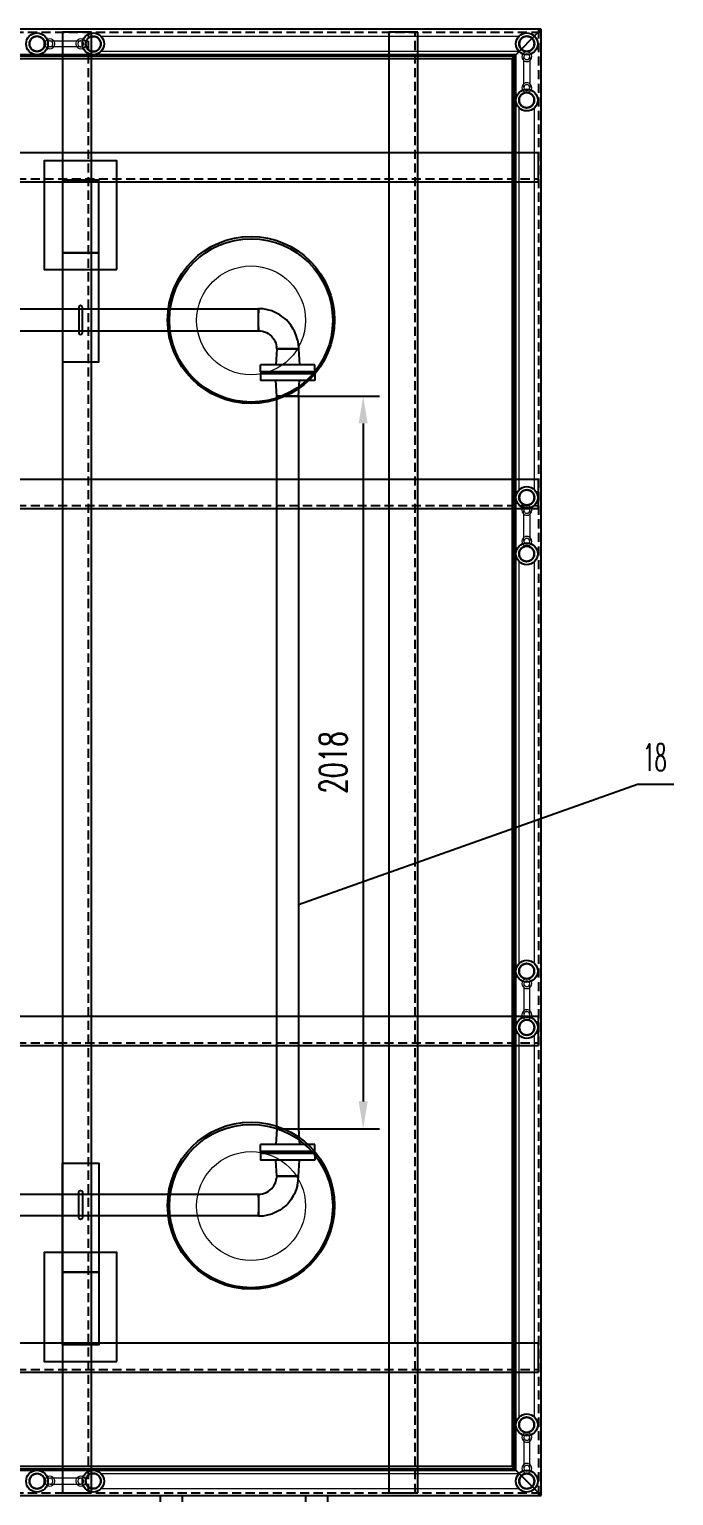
# Model space of a CAD drawing. Header units: millimetres. Extents: x 115735 to 194929, y 30422 to 45272.
# Drawn here: x 178931 to 180707, y 32938 to 36978 of the extents above; entities that cross this region are included whole.
import ezdxf

# ---------------------------------------------------------------- set-up
doc = ezdxf.new("R2010")
doc.units = ezdxf.units.MM
doc.linetypes.add('DASHED', pattern=[0.75, 0.5, -0.25])
doc.linetypes.add('DASHED2', pattern=[0.375, 0.25, -0.125])
doc.layers.add('DIM', color=3, linetype='Continuous')
for name, color, linetype, lineweight in [('ST_MA _FITTING', 6, 'Continuous', 13), ('ST_MA_EQUI', 7, 'Continuous', 15), ('图层1', 7, 'Continuous', 30)]:
    doc.layers.add(name, color=color, linetype=linetype, lineweight=lineweight)
doc.styles.add('HZFS', font='txt.shx', dxfattribs={"width": 0.67, "bigfont": 'HZFS.shx'})
doc.styles.add('残雪', font='romans.shx', dxfattribs={"width": 0.5, "bigfont": 'hztxt.shx'})
doc.dimstyles.new('DIMSTD1-35', dxfattribs={"dimscale": 30, "dimtxt": 2.5, "dimasz": 2.5, "dimexe": 1.5, "dimexo": 0.5, "dimgap": 1.5, "dimtad": 1, "dimdec": 0, "dimrnd": 0.1, "dimdsep": 46, "dimtxsty": 'HZFS', "dimcen": 0, "dimclrd": 4, "dimclre": 4, "dimclrt": 4, "dimadec": 0, "dimazin": 0, "dimtfac": 0.5, "dimtdec": 4, "dimtmove": 0, "dimatfit": 3, "dimfxl": 1, "dimtolj": 1, "dimarcsym": 0})

# ---------------------------------------------------------------- blocks, each defined once
blk = doc.blocks.new('A$C6118497A')
at = {"color": 4}
for points in [[(-5, 0), (-5, -70)], [(5, -70), (5, 0)]]:
    blk.add_lwpolyline(points, dxfattribs=at)
for centre, start, end in [((0, 0), 0, 180), ((0, -70), 180, 0)]:
    blk.add_arc(centre, 5, start, end, dxfattribs=at)
blk = doc.blocks.new('*D306')
at = {"color": 4, "lineweight": -2, "transparency": 16777216}
for p, q in [((179660.9, 35967.3), (179895.9, 35967.3)), ((179850.9, 35892.3), (179850.9, 34024.3)), ((179657.6, 33949.3), (179895.9, 33949.3))]:
    blk.add_line(p, q, dxfattribs=at)
at = {"color": 4, "transparency": 16777216}
for points in [[(179838.4, 35892.3), (179863.4, 35892.3), (179850.9, 35967.3)], [(179838.4, 34024.3), (179863.4, 34024.3), (179850.9, 33949.3)]]:
    blk.add_solid(points, dxfattribs=at)
at = {"layer": 'Defpoints', "color": 0, "transparency": 16777216}
for p in [(179645.9, 35967.3), (179642.6, 33949.3), (179850.9, 33949.3)]:
    blk.add_point(p, dxfattribs=at)
at = {"color": 4, "transparency": 16777216, "insert": (179768.4, 34958.3), "char_height": 75, "attachment_point": 5, "rotation": 90, "style": 'HZFS'}
blk.add_mtext('\\A1;2018', dxfattribs=at)

msp = doc.modelspace()

# ---------------------------------------------------------------- linework, layer by layer
at = {"color": 8}
for p, q in [((180341.9, 36978.3), (176301.9, 36978.3)), ((180341.9, 36978.3), (176301.9, 36978.3)), ((180341.9, 36978.3), (176301.9, 36978.3)), ((179101.9, 36970.3), (179021.9, 36970.3)), ((179021.9, 36970.3), (179021.9, 32946.3)), ((179101.9, 36970.3), (179021.9, 36970.3)), ((179021.9, 36970.3), (179021.9, 32946.3)), ((179101.9, 32946.3), (179101.9, 36970.3)), ((179101.9, 32946.3), (179101.9, 36970.3)), ((180001.9, 36970.3), (179921.9, 36970.3)), ((179921.9, 36970.3), (179921.9, 32946.3)), ((180001.9, 36970.3), (179921.9, 36970.3)), ((179921.9, 36970.3), (179921.9, 32946.3)), ((180001.9, 32946.3), (180001.9, 36970.3)), ((180001.9, 32946.3), (180001.9, 36970.3)), ((180261.9, 36898.3), (180341.9, 36978.3)), ((180261.9, 36898.3), (180341.9, 36978.3)), ((180341.9, 36978.3), (180261.9, 36898.3)), ((180341.9, 32938.3), (180341.9, 36978.3)), ((180341.9, 32938.3), (180341.9, 36978.3)), ((180322.8, 36937.2), (180322.8, 36938.3)), ((180271.9, 36908.3), (176371.9, 36908.3)), ((176381.9, 36898.3), (180261.9, 36898.3)), ((176381.9, 36898.3), (180261.9, 36898.3)), ((180261.9, 36898.3), (180261.9, 33018.3)), ((180271.9, 33008.3), (180271.9, 36908.3)), ((180333.9, 36638.3), (176309.9, 36638.3)), ((180333.9, 36638.3), (176309.9, 36638.3)), ((180333.9, 36558.3), (180333.9, 36638.3)), ((180333.9, 36558.3), (180333.9, 36638.3)), ((176309.9, 36558.3), (180333.9, 36558.3)), ((176309.9, 36558.3), (180333.9, 36558.3)), ((180333.9, 35738.3), (176309.9, 35738.3)), ((180333.9, 35738.3), (176309.9, 35738.3)), ((180333.9, 35658.3), (180333.9, 35738.3)), ((180333.9, 35658.3), (180333.9, 35738.3)), ((180322.8, 35687.2), (180322.8, 35688.3)), ((176309.9, 35658.3), (180333.9, 35658.3)), ((176309.9, 35658.3), (180333.9, 35658.3)), ((180301.9, 35667.3), (180299.8, 35667.3)), ((180333.9, 34258.3), (176309.9, 34258.3)), ((180333.9, 34258.3), (176309.9, 34258.3)), ((180301.9, 34249.3), (180299.8, 34249.3)), ((180322.8, 34229.3), (180322.8, 34228.3)), ((180333.9, 34178.3), (180333.9, 34258.3)), ((180333.9, 34178.3), (180333.9, 34258.3)), ((176309.9, 34178.3), (180333.9, 34178.3)), ((176309.9, 34178.3), (180333.9, 34178.3)), ((180333.9, 33358.3), (176309.9, 33358.3)), ((180333.9, 33358.3), (176309.9, 33358.3)), ((180333.9, 33278.3), (180333.9, 33358.3)), ((180333.9, 33278.3), (180333.9, 33358.3)), ((176309.9, 33278.3), (180333.9, 33278.3)), ((176309.9, 33278.3), (180333.9, 33278.3)), ((176371.9, 33008.3), (180271.9, 33008.3)), ((180261.9, 33018.3), (176381.9, 33018.3)), ((180261.9, 33018.3), (176381.9, 33018.3)), ((180261.9, 33018.3), (180341.9, 32938.3)), ((180341.9, 32938.3), (180261.9, 33018.3)), ((180341.9, 32938.3), (180261.9, 33018.3)), ((180261.9, 33018.3), (180341.9, 32938.3)), ((180301.9, 32999.3), (180299.8, 32999.3)), ((180322.8, 32979.3), (180322.8, 32978.3)), ((176301.9, 32938.3), (180341.9, 32938.3)), ((176301.9, 32938.3), (180341.9, 32938.3)), ((176301.9, 32938.3), (180341.9, 32938.3)), ((179021.9, 32946.3), (179101.9, 32946.3)), ((179021.9, 32946.3), (179101.9, 32946.3)), ((179483.7, 32938.3), (179597.7, 32938.3)), ((179921.9, 32946.3), (180001.9, 32946.3)), ((179921.9, 32946.3), (180001.9, 32946.3))]:
    msp.add_line(p, q, dxfattribs=at)
at = {"color": 8, "linetype": 'DASHED2', "ltscale": 100}
for p, q in [((176301.9, 36970.3), (180341.9, 36970.3)), ((179093.9, 32946.3), (179093.9, 36970.3)), ((179993.9, 32946.3), (179993.9, 36970.3)), ((180333.9, 36978.3), (180333.9, 32938.3)), ((176309.9, 36566.3), (180333.9, 36566.3)), ((176309.9, 35666.3), (180333.9, 35666.3)), ((176309.9, 34186.3), (180333.9, 34186.3)), ((176309.9, 33286.3), (180333.9, 33286.3)), ((176301.9, 32946.3), (180341.9, 32946.3))]:
    msp.add_line(p, q, dxfattribs=at)
at = {"color": 0, "lineweight": -3, "ltscale": 10}
for p, q in [((179574.9, 36207.8), (179562.6, 36208.5)), ((179562.6, 36208.5), (179562.6, 36205.2)), ((179562.6, 36200.2), (179562.6, 36206.1)), ((179562.6, 36205.7), (179562.6, 36197.2)), ((179562.6, 36199.6), (179562.6, 36205.7)), ((179562.6, 36195.6), (179562.6, 36205.2)), ((179562.6, 36194.3), (179562.6, 36200.2)), ((179562.6, 36192.3), (179562.6, 36199.6)), ((179587.1, 36205.8), (179574.9, 36207.8)), ((179599, 36202.3), (179587.1, 36205.8)), ((179610.3, 36197.6), (179599, 36202.3)), ((179562.6, 36188.4), (179562.6, 36194.3)), ((179562.6, 36188.8), (179562.6, 36193.4)), ((179562.6, 36183.7), (179562.6, 36192.3)), ((179562.6, 36184.2), (179562.6, 36188.8)), ((179562.6, 36182.5), (179562.6, 36188.4)), ((179562.6, 36179.6), (179562.6, 36184.2)), ((179562.6, 36176.7), (179562.6, 36182.5)), ((179562.6, 36173), (179562.6, 36181.6)), ((179562.6, 36175), (179562.6, 36179.6)), ((179562.6, 36170.8), (179562.6, 36176.7)), ((179562.6, 36170.4), (179562.6, 36175)), ((179562.6, 36164.4), (179562.6, 36173)), ((179562.6, 36164.9), (179562.6, 36170.8)), ((179562.6, 36165.7), (179562.6, 36170.4)), ((179562.6, 36161.1), (179562.6, 36165.7)), ((179562.6, 36159), (179562.6, 36164.9)), ((179562.6, 36157.1), (179562.6, 36164.4)), ((179562.6, 36156.5), (179562.6, 36161.1)), ((179562.6, 36153.2), (179562.6, 36159)), ((179621.1, 36191.6), (179610.3, 36197.6)), ((179626.9, 36187.5), (179621.1, 36191.6)), ((179629.7, 36185.3), (179626.9, 36187.5)), ((179639.4, 36177.8), (179629.7, 36185.3)), ((179644, 36172.8), (179639.4, 36177.8)), ((179651.4, 36163), (179644, 36172.8)), ((179658, 36152), (179651.4, 36163)), ((179562.6, 36157.1), (179562.6, 36148.5)), ((179562.6, 36152.2), (179562.6, 36157.1)), ((179562.6, 36151.9), (179562.6, 36156.5)), ((179562.6, 36150.6), (179562.6, 36154.3)), ((179562.6, 36147.3), (179562.6, 36153.2)), ((179562.6, 36147.3), (179562.6, 36151.9)), ((179562.6, 36147.3), (179562.6, 36148.5)), ((179562.6, 36147.3), (179567.9, 36147.3)), ((179568.2, 36147.2), (179573.8, 36146.3)), ((179573.8, 36146.3), (179579.1, 36144.7)), ((179579.1, 36144.7), (179584.2, 36142.7)), ((179584.2, 36142.7), (179589.2, 36139.8)), ((179589.2, 36139.8), (179593.8, 36136.7)), ((179593.8, 36136.7), (179597.9, 36132.9)), ((179597.9, 36132.9), (179601.6, 36128.7)), ((179601.6, 36128.7), (179605, 36124.2)), ((179605, 36124.2), (179607.7, 36119.3)), ((179607.7, 36119.3), (179609.7, 36114.2)), ((179661.6, 36146.3), (179658, 36152)), ((179666.3, 36134.9), (179661.6, 36146.3)), ((179669.9, 36122.9), (179666.3, 36134.9)), ((179669.9, 36122.9), (179671.9, 36110.8)), ((179609.7, 36114.2), (179611.2, 36108.6)), ((179611.2, 36108.6), (179612.4, 36103.2)), ((179612.6, 36097.7), (179612.4, 36103.2)), ((179672.6, 36097.7), (179612.6, 36097.7)), ((179672.6, 36097.7), (179612.6, 36097.7)), ((179671.9, 36110.8), (179672.6, 36097.7)), ((179612.6, 33818.9), (179612.4, 33813.3)), ((179672.6, 33818.9), (179612.6, 33818.9)), ((179672.6, 33818.9), (179612.6, 33818.9)), ((179671.9, 33805.7), (179672.6, 33818.9)), ((179584.2, 33773.8), (179589.2, 33776.7)), ((179589.2, 33776.7), (179593.8, 33779.9)), ((179593.8, 33779.9), (179597.9, 33783.6)), ((179597.9, 33783.6), (179601.6, 33787.9)), ((179601.6, 33787.9), (179605, 33792.3)), ((179605, 33792.3), (179607.7, 33797.3)), ((179607.7, 33797.3), (179609.7, 33802.4)), ((179609.7, 33802.4), (179611.2, 33808)), ((179611.2, 33808), (179612.4, 33813.3)), ((179666.3, 33781.6), (179661.6, 33770.3)), ((179669.9, 33793.7), (179666.3, 33781.6)), ((179669.9, 33793.7), (179671.9, 33805.7)), ((179562.6, 33769.3), (179567.9, 33769.3)), ((179562.6, 33769.3), (179562.6, 33763.4)), ((179562.6, 33769.3), (179562.6, 33768)), ((179562.6, 33769.3), (179562.6, 33764.7)), ((179562.6, 33759.5), (179562.6, 33768)), ((179562.6, 33765.9), (179562.6, 33762.2)), ((179562.6, 33764.7), (179562.6, 33760)), ((179562.6, 33764.4), (179562.6, 33759.5)), ((179562.6, 33763.4), (179562.6, 33757.5)), ((179562.6, 33760), (179562.6, 33755.4)), ((179562.6, 33759.5), (179562.6, 33752.1)), ((179562.6, 33757.5), (179562.6, 33751.6)), ((179562.6, 33755.4), (179562.6, 33750.8)), ((179562.6, 33752.1), (179562.6, 33743.5)), ((179562.6, 33751.6), (179562.6, 33745.8)), ((179562.6, 33750.8), (179562.6, 33746.2)), ((179562.6, 33746.2), (179562.6, 33741.6)), ((179562.6, 33745.8), (179562.6, 33739.9)), ((179562.6, 33743.5), (179562.6, 33735)), ((179562.6, 33741.6), (179562.6, 33737)), ((179562.6, 33739.9), (179562.6, 33734)), ((179562.6, 33737), (179562.6, 33732.3)), ((179568.2, 33769.4), (179573.8, 33770.3)), ((179573.8, 33770.3), (179579.1, 33771.8)), ((179579.1, 33771.8), (179584.2, 33773.8)), ((179639.4, 33738.7), (179629.7, 33731.2)), ((179644, 33743.7), (179639.4, 33738.7)), ((179651.4, 33753.5), (179644, 33743.7)), ((179658, 33764.5), (179651.4, 33753.5)), ((179661.6, 33770.3), (179658, 33764.5)), ((179562.6, 33734), (179562.6, 33728.1)), ((179562.6, 33732.8), (179562.6, 33724.3)), ((179562.6, 33732.3), (179562.6, 33727.7)), ((179562.6, 33728.1), (179562.6, 33722.2)), ((179562.6, 33727.7), (179562.6, 33723.1)), ((179562.6, 33724.3), (179562.6, 33716.9)), ((179562.6, 33722.2), (179562.6, 33716.4)), ((179562.6, 33721), (179562.6, 33711.4)), ((179562.6, 33710.8), (179562.6, 33719.4)), ((179562.6, 33716.9), (179562.6, 33710.8)), ((179562.6, 33716.4), (179562.6, 33710.5)), ((179562.6, 33708), (179562.6, 33711.4)), ((179574.9, 33708.7), (179562.6, 33708)), ((179587.1, 33710.7), (179574.9, 33708.7)), ((179599, 33714.3), (179587.1, 33710.7)), ((179610.3, 33719), (179599, 33714.3)), ((179621.1, 33725), (179610.3, 33719)), ((179626.9, 33729), (179621.1, 33725)), ((179629.7, 33731.2), (179626.9, 33729))]:
    msp.add_line(p, q, dxfattribs=at)
at = {"color": 4}
for p, q in [((179612.6, 33949.3), (179612.9, 35967.3)), ((179672.9, 35967.3), (179612.9, 35967.3)), ((179672.9, 35967.3), (179672.9, 33949.3)), ((179672.9, 33818.9), (179612.9, 33818.9))]:
    msp.add_line(p, q, dxfattribs=at)
at = {"color": 8, "lineweight": -3, "ltscale": 10}
for p, q in [((179291.7, 32938.3), (179291.7, 32921.1)), ((179351.9, 32938.3), (179352, 32921.1)), ((179692.3, 32938.3), (179692.3, 32921.1)), ((179752.5, 32938.3), (179752.6, 32921.1))]:
    msp.add_line(p, q, dxfattribs=at)
at = {"color": 8, "ltscale": 10}
for p, q in [((179291.7, 32938.3), (179352, 32938.3)), ((179692.3, 32938.3), (179752.6, 32938.3))]:
    msp.add_line(p, q, dxfattribs=at)
at = {"color": 4}
for points in [[(179171.9, 36316.3), (179171.9, 36616.3), (178971.9, 36616.3), (178971.9, 36316.3)], [(179121.9, 36362.3), (179121.9, 36562.3), (179021.9, 36562.3), (179021.9, 36362.3)], [(179021.9, 36062.3), (179121.9, 36062.3), (179121.9, 36362.3), (179021.9, 36362.3)], [(178762.6, 36147.3), (179562.6, 36147.3), (179562.6, 36207.3), (178762.6, 36207.3)], [(179021.9, 33854.3), (179121.9, 33854.3), (179121.9, 33554.3), (179021.9, 33554.3)], [(178762.6, 33769.3), (179562.6, 33769.3), (179562.6, 33709.3), (178762.6, 33709.3)], [(179171.9, 33308.3), (179171.9, 33608.3), (178971.9, 33608.3), (178971.9, 33308.3)], [(179121.9, 33554.3), (179121.9, 33354.3), (179021.9, 33354.3), (179021.9, 33554.3)]]:
    msp.add_lwpolyline(points, close=True, dxfattribs=at)
at = {"lineweight": -3, "ltscale": 10}
for points in [[(179612.6, 36097.7), (179609.8, 36054.2)], [(179612.6, 36097.7), (179642.6, 36097.7), (179645.9, 36097.7), (179649.3, 36097.7), (179652.7, 36097.7), (179656, 36097.7), (179659.4, 36097.7), (179662.8, 36097.7), (179666.1, 36097.7), (179669.5, 36097.7), (179672.9, 36097.7), (179672.9, 36097.7), (179675.7, 36054.2)], [(179571.9, 36034.6), (179567.7, 36034.6), (179567.7, 36034.6), (179567.7, 36054.2)], [(179571.9, 36054.2), (179567.7, 36054.2)], [(179567.7, 36034.6), (179567.7, 36052.8)], [(179585.9, 36054.2), (179571.9, 36054.2)], [(179605.6, 36054.2), (179585.9, 36054.2)], [(179629.4, 36054.2), (179605.6, 36054.2)], [(179656, 36054.2), (179629.4, 36054.2)], [(179679.9, 36054.2), (179656, 36054.2)], [(179700.9, 36054.2), (179679.9, 36054.2)], [(179713.5, 36054.2), (179700.9, 36054.2)], [(179717.7, 36054.2), (179713.5, 36054.2)], [(179713.5, 36034.6), (179717.7, 36034.6), (179717.7, 36034.6), (179717.7, 36052.8)], [(179717.7, 36034.6), (179717.7, 36054.2)], [(179571.9, 36034.6), (179567.7, 36034.6)], [(179571.9, 36030.4), (179567.7, 36030.4), (179567.7, 36030.4), (179567.7, 36010.7)], [(179571.9, 36010.7), (179567.7, 36010.7)], [(179585.9, 36034.6), (179571.9, 36034.6)], [(179571.9, 36030.4), (179585.9, 36030.4)], [(179585.9, 36010.7), (179571.9, 36010.7)], [(179605.6, 36034.6), (179585.9, 36034.6)], [(179585.9, 36030.4), (179605.6, 36030.4)], [(179605.6, 36010.7), (179585.9, 36010.7)], [(179591.5, 36030.4), (179591.5, 36034.6)], [(179591.5, 36030.4), (179629.4, 36030.4)], [(179629.4, 36034.6), (179605.6, 36034.6)], [(179605.6, 36030.4), (179629.4, 36030.4)], [(179629.4, 36010.7), (179605.6, 36010.7)], [(179612.6, 35967.3), (179609.8, 36010.7)], [(179656, 36034.6), (179629.4, 36034.6)], [(179629.4, 36030.4), (179656, 36030.4)], [(179629.4, 36030.4), (179656, 36030.4)], [(179656, 36010.7), (179629.4, 36010.7)], [(179639.2, 35967.3), (179642.6, 35967.3), (179645.9, 35967.3), (179649.3, 35967.3), (179652.7, 35967.3), (179656, 35967.3), (179659.4, 35967.3), (179662.8, 35967.3), (179666.1, 35967.3), (179669.5, 35967.3), (179672.9, 35967.3), (179672.9, 35967.3), (179675.7, 36010.7)], [(179679.9, 36034.6), (179656, 36034.6)], [(179656, 36030.4), (179679.9, 36030.4)], [(179656, 36030.4), (179695.3, 36030.4)], [(179679.9, 36010.7), (179656, 36010.7)], [(179700.9, 36034.6), (179679.9, 36034.6)], [(179679.9, 36030.4), (179700.9, 36030.4)], [(179700.9, 36010.7), (179679.9, 36010.7)], [(179695.3, 36034.6), (179695.3, 36030.4)], [(179713.5, 36034.6), (179700.9, 36034.6)], [(179700.9, 36030.4), (179713.5, 36030.4)], [(179713.5, 36010.7), (179700.9, 36010.7)], [(179713.5, 36030.4), (179717.7, 36030.4)], [(179717.7, 36010.7), (179713.5, 36010.7)], [(179717.7, 36030.4), (179717.7, 36010.7)], [(179622.4, 35967.3), (179612.6, 35967.3), (179612.6, 35967.3), (179622.4, 35967.3), (179622.4, 35967.3)], [(179616.8, 35967.3), (179618.2, 35967.3)], [(179622.4, 35967.3), (179623.8, 35967.3)], [(179623.8, 35967.3), (179636.4, 35967.3)], [(179628, 35967.3), (179633.6, 35967.3)], [(179633.6, 35967.3), (179628, 35967.3)], [(179636.4, 35967.3), (179639.2, 35967.3)], [(179672.9, 35967.3), (179669.5, 35967.3), (179666.1, 35967.3), (179662.8, 35967.3), (179659.4, 35967.3), (179656, 35967.3), (179652.7, 35967.3), (179649.3, 35967.3), (179645.9, 35967.3), (179642.6, 35967.3), (179639.2, 35967.3)], [(179646.2, 35967.3), (179649, 35967.3)], [(179649, 35967.3), (179650.4, 35967.3)], [(179658.8, 35967.3), (179661.6, 35967.3)], [(179667.2, 35967.3), (179670.1, 35967.3)], [(179612.6, 33949.3), (179609.8, 33905.8)], [(179612.6, 33949.3), (179642.6, 33949.3), (179645.9, 33949.3), (179649.3, 33949.3), (179652.7, 33949.3), (179656, 33949.3), (179659.4, 33949.3), (179662.8, 33949.3), (179666.1, 33949.3), (179669.5, 33949.3), (179672.9, 33949.3), (179672.9, 33949.3), (179675.7, 33905.8)], [(179571.9, 33886.2), (179567.7, 33886.2), (179567.7, 33886.2), (179567.7, 33905.8)], [(179571.9, 33905.8), (179567.7, 33905.8)], [(179567.7, 33886.2), (179567.7, 33904.4)], [(179585.9, 33905.8), (179571.9, 33905.8)], [(179605.6, 33905.8), (179585.9, 33905.8)], [(179629.4, 33905.8), (179605.6, 33905.8)], [(179656, 33905.8), (179629.4, 33905.8)], [(179679.9, 33905.8), (179656, 33905.8)], [(179700.9, 33905.8), (179679.9, 33905.8)], [(179713.5, 33905.8), (179700.9, 33905.8)], [(179717.7, 33905.8), (179713.5, 33905.8)], [(179713.5, 33886.2), (179717.7, 33886.2), (179717.7, 33886.2), (179717.7, 33904.4)], [(179717.7, 33886.2), (179717.7, 33905.8)], [(179571.9, 33886.2), (179567.7, 33886.2)], [(179571.9, 33882), (179567.7, 33882), (179567.7, 33882), (179567.7, 33862.3)], [(179571.9, 33862.3), (179567.7, 33862.3)], [(179585.9, 33886.2), (179571.9, 33886.2)], [(179571.9, 33882), (179585.9, 33882)], [(179585.9, 33862.3), (179571.9, 33862.3)], [(179605.6, 33886.2), (179585.9, 33886.2)], [(179585.9, 33882), (179605.6, 33882)], [(179605.6, 33862.3), (179585.9, 33862.3)], [(179591.5, 33882), (179591.5, 33886.2)], [(179591.5, 33882), (179629.4, 33882)], [(179629.4, 33886.2), (179605.6, 33886.2)], [(179605.6, 33882), (179629.4, 33882)], [(179629.4, 33862.3), (179605.6, 33862.3)], [(179612.6, 33818.9), (179609.8, 33862.3)], [(179656, 33886.2), (179629.4, 33886.2)], [(179629.4, 33882), (179656, 33882)], [(179629.4, 33882), (179656, 33882)], [(179656, 33862.3), (179629.4, 33862.3)], [(179639.2, 33818.9), (179642.6, 33818.9), (179645.9, 33818.9), (179649.3, 33818.9), (179652.7, 33818.9), (179656, 33818.9), (179659.4, 33818.9), (179662.8, 33818.9), (179666.1, 33818.9), (179669.5, 33818.9), (179672.9, 33818.9), (179672.9, 33818.9), (179675.7, 33862.3)], [(179679.9, 33886.2), (179656, 33886.2)], [(179656, 33882), (179679.9, 33882)], [(179656, 33882), (179695.3, 33882)], [(179679.9, 33862.3), (179656, 33862.3)], [(179700.9, 33886.2), (179679.9, 33886.2)], [(179679.9, 33882), (179700.9, 33882)], [(179700.9, 33862.3), (179679.9, 33862.3)], [(179695.3, 33886.2), (179695.3, 33882)], [(179713.5, 33886.2), (179700.9, 33886.2)], [(179700.9, 33882), (179713.5, 33882)], [(179713.5, 33862.3), (179700.9, 33862.3)], [(179713.5, 33882), (179717.7, 33882)], [(179717.7, 33862.3), (179713.5, 33862.3)], [(179717.7, 33882), (179717.7, 33862.3)], [(179622.4, 33818.9), (179612.6, 33818.9), (179612.6, 33818.9), (179622.4, 33818.9), (179622.4, 33818.9)], [(179616.8, 33818.9), (179618.2, 33818.9)], [(179622.4, 33818.9), (179623.8, 33818.9)], [(179623.8, 33818.9), (179636.4, 33818.9)], [(179628, 33818.9), (179633.6, 33818.9)], [(179633.6, 33818.9), (179628, 33818.9)], [(179636.4, 33818.9), (179639.2, 33818.9)], [(179672.9, 33818.9), (179669.5, 33818.9), (179666.1, 33818.9), (179662.8, 33818.9), (179659.4, 33818.9), (179656, 33818.9), (179652.7, 33818.9), (179649.3, 33818.9), (179645.9, 33818.9), (179642.6, 33818.9), (179639.2, 33818.9)], [(179646.2, 33818.9), (179649, 33818.9)], [(179649, 33818.9), (179650.4, 33818.9)], [(179658.8, 33818.9), (179661.6, 33818.9)], [(179667.2, 33818.9), (179670.1, 33818.9)]]:
    msp.add_lwpolyline(points, dxfattribs=at)
at = {"color": 8}
for centre, radius in [((178951.9, 36938.3), 30), ((179106.9, 36938.3), 30), ((180301.9, 36938.3), 30), ((180301.9, 36783.3), 30), ((179541.9, 36177.3), 230), ((179541.9, 36176.3), 225), ((180301.9, 35688.3), 30), ((180301.9, 35533.3), 30), ((180301.9, 34383.3), 30), ((180301.9, 34228.3), 30), ((179541.9, 33737.3), 230), ((179541.9, 33736.3), 225), ((180301.9, 33133.3), 30), ((178951.9, 32978.3), 30), ((179106.9, 32978.3), 30), ((180301.9, 32978.3), 30)]:
    msp.add_circle(centre, radius, dxfattribs=at)
at = {"layer": 'DIM', "ltscale": 80}
for p, q in [((180606.8, 34898.1), (179672.9, 34566)), ((180706.8, 34898.1), (180606.8, 34898.1))]:
    msp.add_line(p, q, dxfattribs=at)
at = {"layer": 'ST_MA _FITTING', "color": 8, "linetype": 'DASHED', "ltscale": 2}
for centre, radius, start, end in [((178987.4, 36938.3), 8, 270, 90), ((178987.4, 36938.3), 13.5, 323.6588, 36.3412), ((179072.4, 36938.3), 13.5, 143.6588, 216.3412), ((179072.4, 36938.3), 8, 90, 270), ((180301.9, 36902.8), 8, 180, 0), ((180301.9, 36902.8), 13.5, 233.6588, 306.3412), ((180301.9, 36817.8), 13.5, 53.6588, 126.3412), ((180301.9, 36817.8), 8, 0, 180), ((180301.9, 35652.8), 8, 180, 0), ((180301.9, 35652.8), 13.5, 233.6588, 306.3412), ((180301.9, 35567.8), 13.5, 53.6588, 126.3412), ((180301.9, 35567.8), 8, 0, 180), ((180301.9, 34348.8), 8, 180, 0), ((180301.9, 34348.8), 13.5, 233.6588, 306.3412), ((180301.9, 34263.8), 13.5, 53.6588, 126.3412), ((180301.9, 34263.8), 8, 0, 180), ((180301.9, 33098.8), 8, 180, 0), ((180301.9, 33098.8), 13.5, 233.6588, 306.3412), ((180301.9, 33013.8), 13.5, 53.6588, 126.3412), ((180301.9, 33013.8), 8, 0, 180), ((178987.4, 32978.3), 8, 270, 90), ((178987.4, 32978.3), 13.5, 323.6588, 36.3412), ((179072.4, 32978.3), 13.5, 143.6588, 216.3412), ((179072.4, 32978.3), 8, 90, 270)]:
    msp.add_arc(centre, radius, start, end, dxfattribs=at)
at = {"layer": 'ST_MA_EQUI', "color": 8}
for p, q in [((178987.4, 36946.3), (179072.4, 36946.3)), ((179072.4, 36930.3), (178987.4, 36930.3)), ((179128.3, 36959.3), (180280.4, 36959.3)), ((180266.9, 36903.3), (176376.9, 36903.3)), ((180280.4, 36917.3), (179128.3, 36917.3)), ((180266.9, 33013.3), (180266.9, 36903.3)), ((180293.9, 36817.8), (180293.9, 36902.8)), ((180309.9, 36902.8), (180309.9, 36817.8)), ((180280.8, 35709.7), (180280.8, 36761.9)), ((180322.8, 35709.7), (180322.8, 36761.8)), ((180293.9, 35567.8), (180293.9, 35652.8)), ((180309.9, 35652.8), (180309.9, 35567.8)), ((180280.8, 34404.7), (180280.8, 35511.9)), ((180322.8, 34404.7), (180322.8, 35511.8)), ((180293.9, 34348.8), (180293.9, 34263.8)), ((180309.9, 34263.8), (180309.9, 34348.8)), ((180280.8, 33154.7), (180280.8, 34206.9)), ((180322.8, 33154.7), (180322.8, 34206.8)), ((180293.9, 33098.8), (180293.9, 33013.8)), ((180309.9, 33013.8), (180309.9, 33098.8)), ((176376.9, 33013.3), (180266.9, 33013.3)), ((179072.4, 32986.3), (178987.4, 32986.3)), ((178987.4, 32970.3), (179072.4, 32970.3)), ((179128.3, 32999.3), (180280.4, 32999.3)), ((180280.4, 32957.3), (179128.3, 32957.3))]:
    msp.add_line(p, q, dxfattribs=at)
for centre in [(179541.9, 36176.3), (179541.9, 33736.3)]:
    msp.add_circle(centre, 150, dxfattribs=at)
for centre, radius, start, end in [((178987.4, 36938.3), 13.5, 36.3412, 323.6588), ((178987.4, 36938.3), 8, 90, 270), ((179072.4, 36938.3), 13.5, 216.3412, 143.6588), ((179072.4, 36938.3), 8, 270, 90), ((180301.9, 36902.8), 13.5, 306.3412, 233.6588), ((180301.9, 36902.8), 8, 0, 180), ((180301.9, 36817.8), 13.5, 126.3412, 53.6588), ((180301.9, 36817.8), 8, 180, 0), ((180301.9, 35652.8), 13.5, 306.3412, 233.6588), ((180301.9, 35652.8), 8, 0, 180), ((180301.9, 35567.8), 13.5, 126.3412, 53.6588), ((180301.9, 35567.8), 8, 180, 0), ((180301.9, 34348.8), 13.5, 306.3412, 233.6588), ((180301.9, 34348.8), 8, 0, 180), ((180301.9, 34263.8), 13.5, 126.3412, 53.6588), ((180301.9, 34263.8), 8, 180, 0), ((180301.9, 33098.8), 13.5, 306.3412, 233.6588), ((180301.9, 33098.8), 8, 0, 180), ((180301.9, 33013.8), 13.5, 126.3412, 53.6588), ((180301.9, 33013.8), 8, 180, 0), ((178987.4, 32978.3), 13.5, 36.3412, 323.6588), ((178987.4, 32978.3), 8, 90, 270), ((179072.4, 32978.3), 13.5, 216.3412, 143.6588), ((179072.4, 32978.3), 8, 270, 90)]:
    msp.add_arc(centre, radius, start, end, dxfattribs=at)
at = {"layer": '图层1', "color": 8}
for p, q in [((179127.9, 36937.9), (179127.9, 36938.7)), ((180301.5, 36762.3), (180302.3, 36762.3)), ((180301.5, 35512.3), (180302.3, 35512.3)), ((180301.5, 34404.3), (180302.3, 34404.3)), ((180301.5, 33154.3), (180302.3, 33154.3)), ((179127.9, 32978.7), (179127.9, 32977.9))]:
    msp.add_line(p, q, dxfattribs=at)
for centre in [(178951.9, 36938.3), (179106.9, 36937.9), (180301.8, 36938.3), (180301.9, 36938.3), (180301.5, 36783.3), (180301.8, 35688.3), (180301.9, 35688.3), (180301.5, 35533.3), (180301.5, 34383.3), (180301.8, 34228.3), (180301.9, 34228.3), (180301.5, 33133.3), (178951.9, 32978.3), (179106.9, 32978.7), (180301.8, 32978.3), (180301.9, 32978.3)]:
    msp.add_circle(centre, 21, dxfattribs=at)

# ---------------------------------------------------------------- block references
at = {"color": 4}
msp.add_blockref('A$C6118497A', (179071.9, 36212.3), dxfattribs=at)
at = {"color": 4, "xscale": -1, "rotation": 180}
msp.add_blockref('A$C6118497A', (179071.9, 33704.3), dxfattribs=at)

# ---------------------------------------------------------------- texts
at = {"layer": 'DIM', "ltscale": 80, "style": '残雪', "width": 0.5}
msp.add_text('18', height=75, dxfattribs=at).set_placement((180622.5, 34935.1))

# ---------------------------------------------------------------- dimensions: what is measured, and where the dimension line sits
at = {"color": 4}
dim = msp.add_linear_dim(base=(179850.9, 33949.3), p1=(179645.9, 35967.3), p2=(179642.6, 33949.3), angle=90, dimstyle='DIMSTD1-35', dxfattribs=at)
dim.commit()
dim.dimension.update_dxf_attribs({"geometry": '*D306', "text_midpoint": (179768.4, 34958.3)})

doc.saveas('drawing.dxf')
